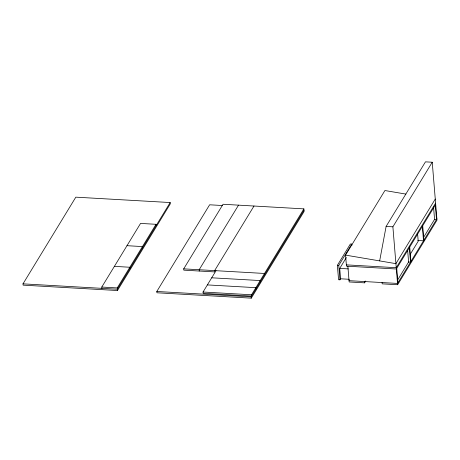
<?xml version="1.0" encoding="UTF-8"?>
<svg xmlns="http://www.w3.org/2000/svg" width="460" height="460" viewBox="0 0 460 460"><rect width="100%" height="100%" fill="white"/><g stroke="black" fill="none" stroke-linecap="round" stroke-linejoin="round"><path stroke-width="0.69" d="M379.655 260.9L386.112 226.429L425.471 161.845L432.239 162.23L437 220.144L397.647 284.728L382.174 283.849L382.07 282.549M23 283.849L75.82 197.162L170.183 202.544L170.286 203.843L117.467 290.524L23.109 285.142L23 283.849L117.363 289.225L170.183 202.544M101.89 288.345L101.787 287.046L140.553 223.416L156.026 224.302L156.13 225.601M117.467 290.524L117.254 287.931L156.026 224.302M253.995 206.028L214.636 270.618L214.745 271.917L183.804 270.152L183.701 268.853L223.054 204.263L303.882 208.874L304.094 211.473L251.275 298.155L156.912 292.779L156.808 291.479L209.628 204.792L222.496 205.528M238.521 205.148L199.168 269.733L199.278 271.032M303.882 208.874L251.539 294.779L251.643 296.079L203.147 293.313L203.044 292.014L216.033 270.698M251.275 298.155L251.166 296.861L303.985 210.174M340.699 278.599L339.957 279.818L338.566 279.737L337.375 265.311L350.365 243.995L351.756 244.076L351.871 245.444M339.957 279.818L338.773 265.391L351.756 244.076M435.706 204.418L396.353 269.002L346.466 266.156L345.558 255.122L384.911 190.532L405.892 194.091M349.163 279.277L340.584 278.789L339.727 268.398L346.328 257.565M349.433 280.025L349.042 280.669L397.538 283.435L436.891 218.845M397.647 284.728L392.886 226.814L432.239 162.23M347.858 266.236L349.151 281.963L364.619 282.848L365.734 281.02M435.269 199.071L395.91 263.655L345.558 255.122M435.603 203.119L396.244 267.703L346.357 264.862M410.142 254.472L418.209 241.236L417.582 233.617M397.848 279.64L408.595 262.005L407.635 250.326M423.453 237.619L434.568 219.374L433.556 207.006M434.366 219.362L436.505 219.483L435.315 205.056M386.112 226.429L392.886 226.814M417.812 240.476L423.516 240.798L422.332 226.372M126.983 245.692L142.451 246.577L142.56 247.877M408.388 261.993L410.527 262.114L409.342 247.687M337.375 265.311L338.773 265.391M339.727 268.398L348.312 268.887M183.701 268.853L264.523 273.464L264.632 274.764M114.385 266.369L129.852 267.254L129.962 268.554M211.703 277.8L260.199 280.565L260.302 281.865M207.374 284.907L255.869 287.672L255.973 288.972M203.044 292.014L251.539 294.779M101.787 287.046L117.254 287.931M156.808 291.479L251.166 296.861M422.717 225.733L423.907 240.16M409.728 247.049L410.918 261.476M396.744 268.364L397.929 282.791M364.51 281.549L364.619 282.848"/></g></svg>
